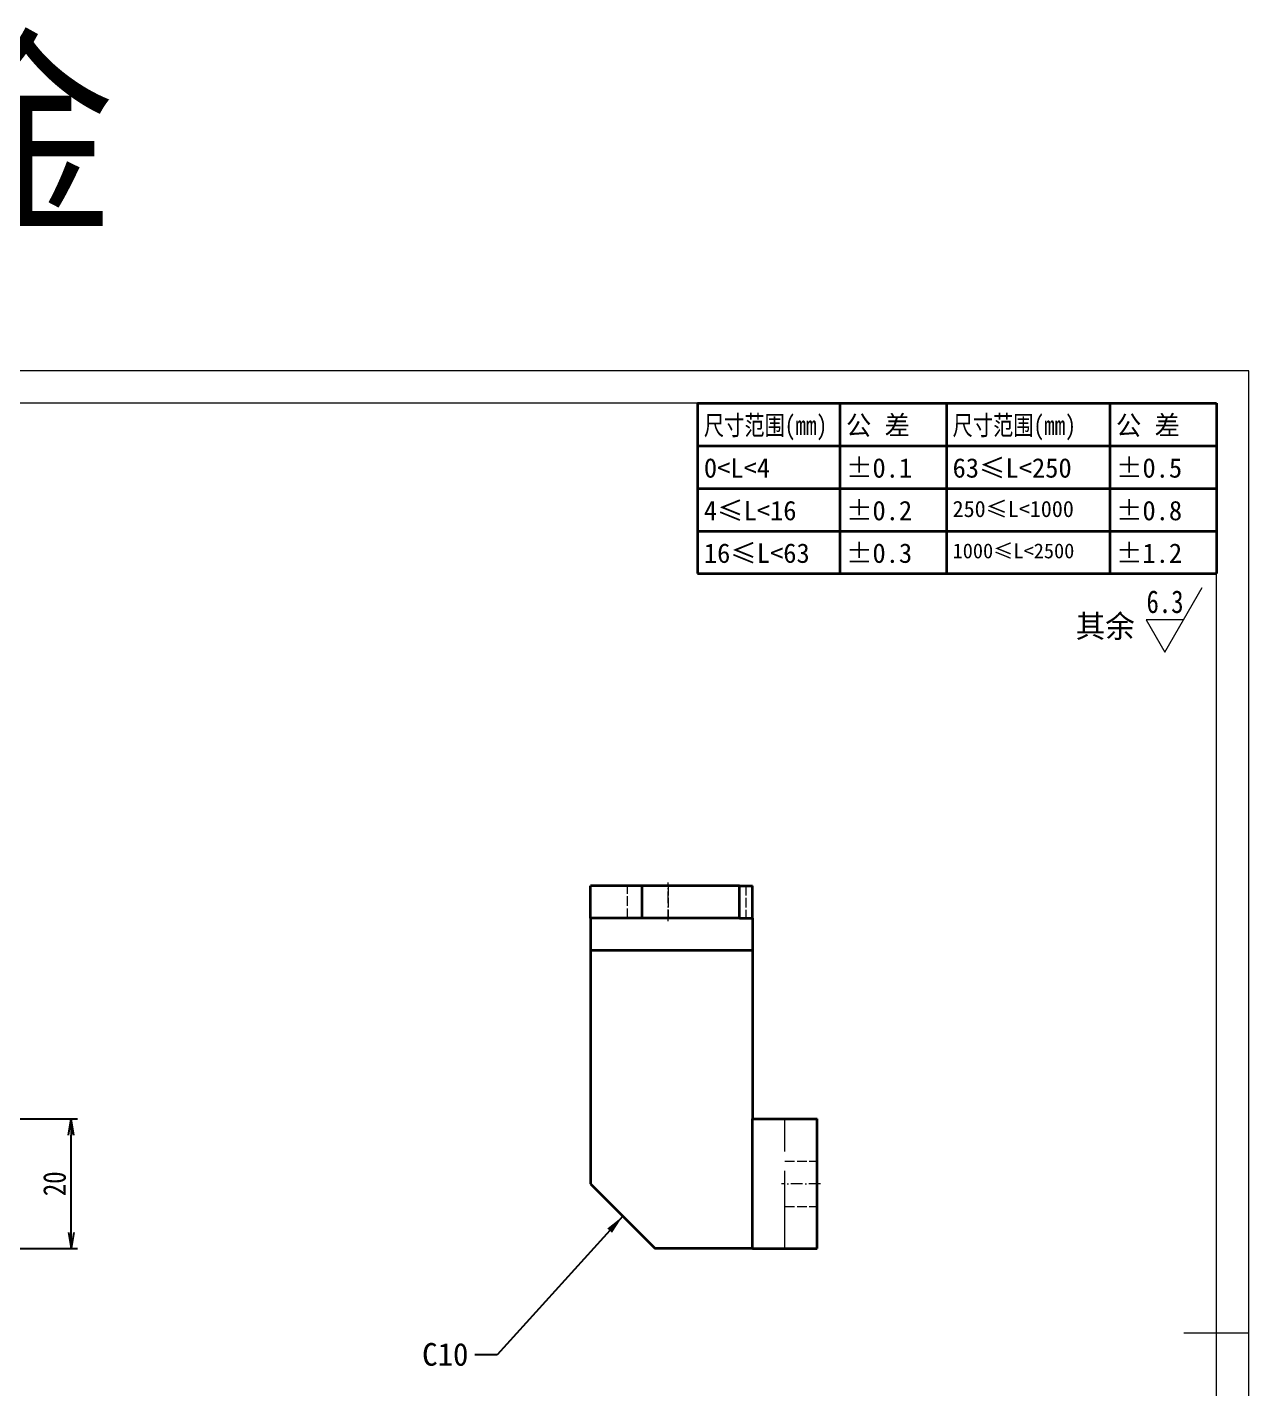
# Model space of a CAD drawing. Header units: millimetres. Extents: x -15766 to 80009, y -9701 to 15159.
# Drawn here: x -5584.3 to -5395.9, y 2978.4 to 3188.5 of the extents above; entities that cross this region are included whole.
import ezdxf
from ezdxf.enums import TextEntityAlignment as Align

# ---------------------------------------------------------------- set-up
doc = ezdxf.new("R2010")
doc.units = ezdxf.units.MM
for name, pattern in [('CENTER-HOKUTO_1', [16, 13, -1, 1, -1]), ('DASHDOT', [18.5, 12, -3, 0.5, -3]), ('DASHED', [15, 12, -3]), ('HIDDEN-HOKUTO_1', [2, 1, -1])]:
    doc.linetypes.add(name, pattern=pattern)
doc.layers.get('DEFPOINTS').update_dxf_attribs({"lineweight": 18})
for name, color, linetype, lineweight in [('AM_7', 2, 'CENTER-HOKUTO_1', 18), ('AM_HID', 1, 'HIDDEN-HOKUTO_1', 18), ('AM_VIS', 7, 'Continuous', 18), ('CDRAFT0', 7, 'Continuous', 18), ('DIM', 253, 'Continuous', 20), ('title_frame', 7, 'Continuous', 18), ('word_dim', 9, 'Continuous', 18), ('尺寸线层', 3, 'Continuous', 18), ('粗实线层', 7, 'Continuous', 35), ('粗实线层_1', 7, 'Continuous', 15)]:
    doc.layers.add(name, color=color, linetype=linetype, lineweight=lineweight)
doc.styles.add('DIM', font='', dxfattribs={"width": 0.8})
doc.styles.get('DIM').set_extended_font_data('NSimSun')
doc.dimstyles.new('1-1', dxfattribs={"dimtxt": 3.5, "dimasz": 3, "dimexe": 1, "dimexo": 0, "dimgap": 1, "dimtad": 1, "dimdsep": 46, "dimtxsty": 'DIM', "dimblk": '_CAXARROW', "dimcen": 0, "dimdle": 6, "dimclrd": 256, "dimclre": 256, "dimclrt": 3, "dimazin": 2, "dimtfac": 0.707107, "dimtmove": 0, "dimatfit": 3, "dimfxl": 0, "dimfrac": 2, "dimtolj": 1, "dimarcsym": 0})
doc.dimstyles.new('1-1$0', dxfattribs={"dimtxt": 3.5, "dimasz": 2.5, "dimexe": 1, "dimexo": 0.625, "dimgap": 0.8, "dimtad": 1, "dimdsep": 46, "dimtxsty": 'DIM', "dimblk": 'OPEN', "dimcen": 0, "dimdle": 5, "dimclrd": 256, "dimclre": 256, "dimclrt": 3, "dimazin": 3, "dimtfac": 0.5, "dimtmove": 0, "dimatfit": 3, "dimldrblk": 'OPEN', "dimfxl": 0, "dimtolj": 1, "dimarcsym": 0})

# ---------------------------------------------------------------- blocks, each defined once
blk = doc.blocks.new('*X1583')
at = {"layer": 'CDRAFT0'}
for p, q in [((420, 297), (0, 297)), ((420, 0), (420, 297))]:
    blk.add_line(p, q, dxfattribs=at)
at = {"layer": '粗实线层_1'}
for p, q in [((415, 292), (25, 292)), ((415, 5), (415, 292)), ((420, 148.5), (410, 148.5))]:
    blk.add_line(p, q, dxfattribs=at)
blk = doc.blocks.new('自由公差_1')
at = {"layer": '粗实线层'}
for p, q in [((-80, 0), (0, 0)), ((-80, 0), (-80, -26.3)), ((-58.08, 0), (-58.08, -26.3)), ((-41.64, 0), (-41.64, -26.3)), ((-16.44, 0), (-16.44, -26.3)), ((0, 0), (0, -26.3)), ((-80, -6.58), (0, -6.58)), ((-80, -13.15), (0, -13.15)), ((-80, -19.73), (0, -19.73)), ((-80, -26.3), (0, -26.3))]:
    blk.add_line(p, q, dxfattribs=at)
at = {"layer": '尺寸线层', "linetype": 'Continuous', "attachment_point": 1, "line_spacing_factor": 0.9}
for s, insert, char_height, width in [('{\\W0.8;尺寸范围(mm)}', (-79.04, -1.92), 3, 22.6032), ('公 差', (-57.12, -1.92), 3, 22.6032), ('{\\W0.8;尺寸范围(mm)}', (-40.68, -1.92), 3, 22.6032), ('公 差', (-15.48, -1.92), 3, 22.6032), ('%%P0.1', (-57.12, -8.49), 3, 12.7119), ('63≤L<250', (-40.68, -8.49), 3, 22.6032), ('%%P0.5', (-15.48, -8.49), 3, 12.5771), ('0<L<4', (-79.04, -8.49), 3, 22.6032), ('4≤L<16', (-79.04, -15.07), 3, 22.6032), ('%%P0.2', (-57.12, -15.07), 3, 12.4769), ('250≤L<1000', (-40.68, -15.07), 2.5, 22.6032), ('%%P0.8', (-15.48, -15.07), 3, 13.0759), ('16≤L<63', (-79.04, -21.64), 3, 22.6032), ('%%P0.3', (-57.12, -21.64), 3, 12.7119), ('1000≤L<2500', (-40.68, -21.64), 2.3, 22.6032), ('%%P1.2', (-15.48, -21.64), 3, 12.8764)]:
    blk.add_mtext(s, dxfattribs=dict(at, insert=insert, char_height=char_height, width=width))
blk = doc.blocks.new('_OPEN')
at = {"color": 0, "linetype": 'ByBlock', "lineweight": -2}
for p, q in [((-1, 0.166667), (0, 0)), ((-1, -0.166667), (0, 0)), ((0, 0), (-1, 0))]:
    blk.add_line(p, q, dxfattribs=at)
blk = doc.blocks.new('*D1721')
at = {"layer": 'DEFPOINTS', "color": 0, "transparency": 16777216}
for p in [(-5606.22, 3020.04), (-5577.57, 3020.04), (-5606.22, 3000.04)]:
    blk.add_point(p, dxfattribs=at)
at = {"layer": 'word_dim', "linetype": 'Continuous', "lineweight": -2, "transparency": 16777216}
for p, q in [((-5605.6, 3020.04), (-5576.57, 3020.04)), ((-5577.57, 3002.54), (-5577.57, 3017.54)), ((-5605.6, 3000.04), (-5576.57, 3000.04))]:
    blk.add_line(p, q, dxfattribs=at)
at = {"layer": 'word_dim', "lineweight": -2, "transparency": 16777216, "xscale": 2.5, "yscale": 2.5, "zscale": 2.5}
for p, rotation in [((-5577.57, 3020.04), 90), ((-5577.57, 3000.04), 270)]:
    blk.add_blockref('_OPEN', p, dxfattribs=dict(at, rotation=rotation))
at = {"layer": 'word_dim', "color": 3, "transparency": 16777216, "insert": (-5580.12, 3010.04), "char_height": 3.5, "attachment_point": 5, "rotation": 90, "style": 'DIM'}
blk.add_mtext('\\A1;20', dxfattribs=at)
blk = doc.blocks.new('_CAXARROW')
blk.add_hatch(color=0).paths.add_polyline_path([(0, 0), (-1, 0.125), (-1, -0.125)], flags=0)

msp = doc.modelspace()

# ---------------------------------------------------------------- linework, layer by layer
at = {"layer": 'AM_7', "color": 2, "linetype": 'DASHDOT', "lineweight": 13, "ltscale": 0.15}
for p, q in [((-5485.49069, 3050.53574), (-5485.49069, 3056.53574)), ((-5461.99069, 3010.03574), (-5467.99069, 3010.03574))]:
    msp.add_line(p, q, dxfattribs=at)
at = {"layer": 'AM_HID', "color": 1, "linetype": 'DASHED', "lineweight": 13, "ltscale": 0.125}
for p, q in [((-5491.74069, 3051.03574), (-5491.74069, 3056.03574)), ((-5485.49069, 3056.03574), (-5485.49069, 3051.03574)), ((-5485.49069, 3056.03574), (-5485.49069, 3051.03574)), ((-5473.49069, 3056.03574), (-5473.49069, 3051.03574)), ((-5473.49069, 3056.03574), (-5473.49069, 3051.03574)), ((-5467.49069, 3013.53574), (-5462.49069, 3013.53574)), ((-5467.49069, 3006.53574), (-5462.49069, 3006.53574))]:
    msp.add_line(p, q, dxfattribs=at)
at = {"layer": 'AM_HID', "color": 1, "linetype": 'DASHED', "lineweight": 13}
for p, q in [((-5472.49069, 3046.03574), (-5497.49069, 3046.03574)), ((-5472.49069, 3000.03574), (-5472.49069, 3020.03574)), ((-5467.49069, 3000.03574), (-5467.49069, 3020.03574))]:
    msp.add_line(p, q, dxfattribs=at)
at = {"layer": 'AM_VIS', "color": 7, "lineweight": 35, "ltscale": 0.2}
for p, q in [((-5489.49069, 3056.03574), (-5497.49069, 3056.03574)), ((-5489.49069, 3051.03574), (-5497.49069, 3051.03574))]:
    msp.add_line(p, q, dxfattribs=at)
at = {"layer": 'AM_VIS', "color": 7, "lineweight": 35, "ltscale": 0.125}
for p, q in [((-5497.49069, 3051.03574), (-5497.49069, 3056.03574)), ((-5489.49069, 3051.03574), (-5489.49069, 3056.03574)), ((-5474.49069, 3051.03574), (-5474.49069, 3056.03574)), ((-5472.49069, 3051.03574), (-5472.49069, 3056.03574)), ((-5497.49069, 3051.03574), (-5497.49069, 3046.03574)), ((-5472.49069, 3051.03574), (-5472.49069, 3046.03574))]:
    msp.add_line(p, q, dxfattribs=at)
at = {"layer": 'AM_VIS', "color": 7, "lineweight": 35, "ltscale": 0.375}
for p, q in [((-5474.49069, 3056.03574), (-5489.49069, 3056.03574)), ((-5474.49069, 3051.03574), (-5489.49069, 3051.03574)), ((-5472.49069, 3000.03574), (-5487.49069, 3000.03574))]:
    msp.add_line(p, q, dxfattribs=at)
at = {"layer": 'AM_VIS', "color": 7, "lineweight": 35, "ltscale": 0.05}
for p, q in [((-5474.49069, 3056.03574), (-5472.49069, 3056.03574)), ((-5474.49069, 3051.03574), (-5472.49069, 3051.03574))]:
    msp.add_line(p, q, dxfattribs=at)
at = {"layer": 'AM_VIS', "color": 7, "lineweight": 35}
for p, q in [((-5472.49069, 3046.03574), (-5497.49069, 3046.03574)), ((-5497.49069, 3046.03574), (-5497.49069, 3010.03574)), ((-5472.49069, 3046.03574), (-5472.49069, 3020.03574)), ((-5472.49069, 3000.03574), (-5472.49069, 3020.03574)), ((-5462.49069, 3000.03574), (-5462.49069, 3020.03574))]:
    msp.add_line(p, q, dxfattribs=at)
at = {"layer": 'AM_VIS', "color": 7, "lineweight": 35, "ltscale": 0.25}
for p, q in [((-5472.49069, 3020.03574), (-5462.49069, 3020.03574)), ((-5472.49069, 3000.03574), (-5462.49069, 3000.03574))]:
    msp.add_line(p, q, dxfattribs=at)
at = {"layer": 'AM_VIS', "color": 7, "lineweight": 35, "ltscale": 0.353553}
msp.add_line((-5497.49069, 3010.03574), (-5487.49069, 3000.03574), dxfattribs=at)
at = {"layer": 'DIM'}
for p, q in [((-5408.88658, 3092.05697), (-5403.11308, 3102.05697)), ((-5405.99983, 3097.05697), (-5411.77333, 3097.05697)), ((-5411.77333, 3097.05697), (-5408.88658, 3092.05697))]:
    msp.add_line(p, q, dxfattribs=at)

# ---------------------------------------------------------------- block references
at = {"layer": 'title_frame'}
for name, p in [('*X1583', (-5815.9417, 2838.48453)), ('自由公差_1', (-5400.9417, 3130.48453))]:
    msp.add_blockref(name, p, dxfattribs=at)

# ---------------------------------------------------------------- texts
at = {"layer": 'DIM', "insert": (-5625.48347, 3184.53943), "char_height": 25, "width": 104.980501, "attachment_point": 1, "style": 'DIM'}
msp.add_mtext('{\\C3;钣金}', dxfattribs=at)
at = {"layer": 'DIM', "color": 2, "style": 'DIM', "width": 0.8}
msp.add_attdef('6.3', text='0.0', height=3.5, dxfattribs=at).set_placement((-5405.99983, 3097.05697), align=Align.BOTTOM_RIGHT)
at = {"layer": 'word_dim', "linetype": 'Continuous', "insert": (-5422.62654, 3097.82283), "char_height": 3.5, "width": 10.860604, "attachment_point": 1}
msp.add_mtext('{\\C3;其余}', dxfattribs=at)
at = {"layer": 'word_dim', "color": 3, "insert": (-5516.29371, 2981.91137), "char_height": 3.5, "attachment_point": 9}
msp.add_mtext('\\A1;C10', dxfattribs=at)

# ---------------------------------------------------------------- dimensions: what is measured, and where the dimension line sits
at = {"layer": 'word_dim', "color": 3, "true_color": 0x00ff00}
dim = msp.add_linear_dim(base=(-5577.57197, 3020.03574), p1=(-5606.22327, 3000.03574), p2=(-5606.22327, 3020.03574), angle=90, dimstyle='1-1$0', dxfattribs=at)
dim.commit()
dim.dimension.update_dxf_attribs({"geometry": '*D1721', "text_midpoint": (-5580.12197, 3010.03574)})

# ---------------------------------------------------------------- leaders
at = {"layer": 'word_dim', "color": 3, "true_color": 0x00ff00, "annotation_type": 0, "has_hookline": 1, "hookline_direction": 1, "text_width": 7.58333}
msp.add_leader([(-5492.49069, 3005.03574), (-5511.88005, 2983.66137), (-5515.29371, 2983.66137)], dimstyle='1-1', override={"dimgap": 1, "dimtad": 0}, dxfattribs=at)

doc.saveas('drawing.dxf')
